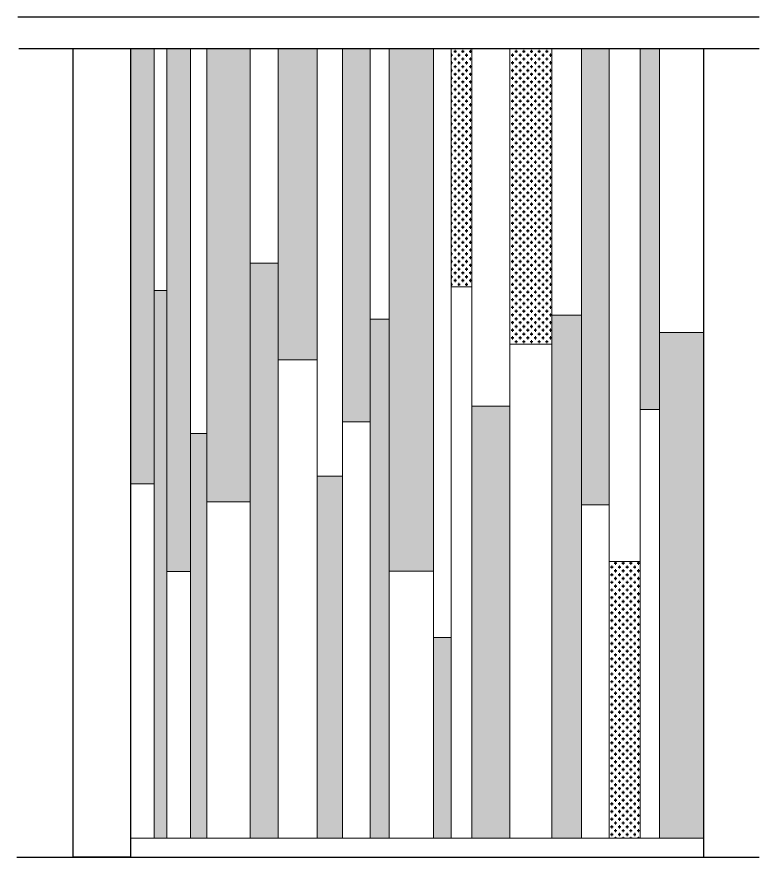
# Model space of a CAD drawing. Header units: millimetres. Extents: x 56222 to 3066687, y -650199 to -121287.
# Drawn here: x 149092.5 to 149209.1, y -181034.2 to -180902.2 of the extents above; entities that cross this region are included whole.
import ezdxf

# ---------------------------------------------------------------- set-up
doc = ezdxf.new("R2010")
doc.units = ezdxf.units.MM
doc.header["$MEASUREMENT"] = 0
for name, color, linetype, lineweight in [('FIRST FLOOR ( DW_RAIL )', 7, 'Continuous', 9), ('FURNITURE', 32, 'Continuous', 9), ('SECTION ( SLAB PLine )', 104, 'Continuous', 30), ('XX~SLAB ( BEAM )~ ( DIM )', 7, 'Continuous', 9)]:
    doc.layers.add(name, color=color, linetype=linetype, lineweight=lineweight)
pattern_1 = [(90, (632.5548, 491.9102), (0.6, 0.6), [0.5, -0.7]), (90, (632.7048, 492.0602), (0.6, 0.6), [0.2, -1]), (90, (632.4048, 492.0602), (0.6, 0.6), [0.2, -1])]
pattern_2 = [(90, (632.5548, 341.3195), (0.6, 0.6), [0.5, -0.7]), (90, (632.7048, 341.4695), (0.6, 0.6), [0.2, -1]), (90, (632.4048, 341.4695), (0.6, 0.6), [0.2, -1])]

msp = doc.modelspace()

# ---------------------------------------------------------------- hatches: boundary and pattern name
at = {"layer": 'FURNITURE', "lineweight": 0, "transparency": 33554684}
h = msp.add_hatch(dxfattribs=at)
h.set_pattern_fill('GOST_GLASS', color=256, scale=0.1, angle=45)
h.set_pattern_definition(pattern_1)
h.paths.add_polyline_path([(149114.0523, -180907.1999), (149110.3563, -180907.1999), (149110.3563, -180975.5522), (149114.0523, -180975.5522)])
h = msp.add_hatch(dxfattribs=at)
h.set_pattern_fill('GOST_GLASS', color=256, scale=0.1, angle=45)
h.set_pattern_definition(pattern_2)
h.paths.add_polyline_path([(149119.7709, -180907.1999), (149116.0523, -180907.1999), (149116.0523, -180989.3031), (149119.7709, -180989.3031)])
h.paths.add_polyline_path([(149122.3429, -180967.6644), (149119.7709, -180967.6644), (149119.7709, -181031.1999), (149122.3429, -181031.1999)])
h = msp.add_hatch(dxfattribs=at)
h.set_pattern_fill('GOST_GLASS', color=256, scale=0.1, angle=45)
h.set_pattern_definition(pattern_2)
h.paths.add_polyline_path([(149129.1555, -180907.1999), (149122.3429, -180907.1999), (149122.3429, -180978.4084), (149129.1555, -180978.4084)])
h = msp.add_hatch(dxfattribs=at)
h.set_pattern_fill('GOST_GLASS', color=256, scale=0.1, angle=45)
h.set_pattern_definition(pattern_2)
h.paths.add_polyline_path([(149139.6726, -180907.1999), (149133.5461, -180907.1999), (149133.5461, -180956.1004), (149139.6726, -180956.1004)])
h = msp.add_hatch(dxfattribs=at)
h.set_pattern_fill('GOST_GLASS', color=256, scale=0.1, angle=45)
h.set_pattern_definition(pattern_2)
h.paths.add_polyline_path([(149148.0086, -180907.1999), (149143.6726, -180907.1999), (149143.6726, -180965.8183), (149148.0086, -180965.8183)])
h.paths.add_polyline_path([(149151.0086, -180949.6672), (149148.0086, -180949.6672), (149148.0086, -180965.8183), (149148.0086, -181031.1999), (149151.0086, -181031.1999)])
h = msp.add_hatch(dxfattribs=at)
h.set_pattern_fill('GOST_GLASS', color=256, scale=0.1, angle=45)
h.set_pattern_definition(pattern_2)
h.paths.add_polyline_path([(149157.947, -180907.1999), (149151.0086, -180907.1999), (149151.0086, -180989.2771), (149157.947, -180989.2771)])
h = msp.add_hatch(dxfattribs=at)
h.set_pattern_fill('GOST_GLASS', color=256, scale=0.1, angle=45)
h.set_pattern_definition(pattern_2)
h.paths.add_polyline_path([(149163.9719, -180907.1999), (149160.7417, -180907.1999), (149160.7417, -180944.625), (149163.9719, -180944.625)])
h = msp.add_hatch(dxfattribs=at)
h.set_pattern_fill('GOST_GLASS', color=256, scale=0.1, angle=45)
h.set_pattern_definition(pattern_2)
h.paths.add_polyline_path([(149176.5441, -180907.1999), (149169.9421, -180907.1999), (149169.9421, -180953.6375), (149176.5441, -180953.6375)])
h = msp.add_hatch(dxfattribs=at)
h.set_pattern_fill('GOST_GLASS', color=256, scale=0.1, angle=45)
h.set_pattern_definition(pattern_2)
h.paths.add_polyline_path([(149185.5604, -180907.1999), (149181.2253, -180907.1999), (149181.2253, -180978.8731), (149185.5604, -180978.8731)])
h = msp.add_hatch(dxfattribs=at)
h.set_pattern_fill('GOST_GLASS', color=256, scale=0.1, angle=45)
h.set_pattern_definition(pattern_2)
h.paths.add_polyline_path([(149193.4296, -180907.1999), (149190.4296, -180907.1999), (149190.4296, -180963.8934), (149193.4296, -180963.8934)])
h = msp.add_hatch(dxfattribs=at)
h.set_pattern_fill('GOST_GLASS', color=256, scale=0.1, angle=45)
h.set_pattern_definition(pattern_2)
h.paths.add_polyline_path([(149133.5461, -180940.879), (149129.1555, -180940.879), (149129.1555, -181031.1999), (149133.5461, -181031.1999)])
h = msp.add_hatch(dxfattribs=at)
h.set_pattern_fill('GOST_GLASS', color=256, scale=0.1, angle=45)
h.set_pattern_definition(pattern_2)
h.paths.add_polyline_path([(149116.0523, -180945.2115), (149114.0523, -180945.2115), (149114.0523, -181031.1999), (149116.0523, -181031.1999)])
h = msp.add_hatch(dxfattribs=at)
h.set_pattern_fill('GOST_GLASS', color=256, scale=0.1, angle=45)
h.set_pattern_definition(pattern_1)
h.paths.add_polyline_path([(149181.2253, -180949.0432), (149176.5441, -180949.0432), (149176.5441, -181031.1999), (149181.2253, -181031.1999)])
h = msp.add_hatch(dxfattribs=at)
h.set_pattern_fill('GOST_GLASS', color=256, scale=0.1, angle=45)
h.set_pattern_definition(pattern_1)
h.paths.add_polyline_path([(149200.3563, -180951.772), (149193.4296, -180951.772), (149193.4296, -181031.1999), (149200.3563, -181031.1999)])
h = msp.add_hatch(dxfattribs=at)
h.set_pattern_fill('GOST_GLASS', color=256, scale=0.1, angle=45)
h.set_pattern_definition(pattern_2)
h.paths.add_polyline_path([(149160.7417, -180999.704), (149157.947, -180999.704), (149157.947, -181031.1999), (149160.7417, -181031.1999)])
h.paths.add_polyline_path([(149169.9421, -180963.3602), (149163.9719, -180963.3602), (149163.9719, -181031.1999), (149169.9421, -181031.1999)])
h = msp.add_hatch(dxfattribs=at)
h.set_pattern_fill('GOST_GLASS', color=256, scale=0.1, angle=45)
h.set_pattern_definition(pattern_2)
h.paths.add_polyline_path([(149143.6726, -180974.3775), (149139.6726, -180974.3775), (149139.6726, -181031.1999), (149143.6726, -181031.1999)])
h = msp.add_hatch(dxfattribs=at)
h.set_pattern_fill('GOST_GLASS', color=256, scale=0.1, angle=45)
h.set_pattern_definition(pattern_2)
h.paths.add_polyline_path([(149190.4296, -180987.7357), (149185.5604, -180987.7357), (149185.5604, -181031.1999), (149190.4296, -181031.1999)])

# ---------------------------------------------------------------- linework, layer by layer
at = {"layer": 'FIRST FLOOR ( DW_RAIL )', "lineweight": 0}
for p, q in [((149114.0523, -180907.1999), (149114.0523, -181031.1999)), ((149116.0523, -180907.1999), (149116.0523, -181031.1999)), ((149119.7709, -180907.1999), (149119.7709, -181031.1999)), ((149122.3429, -180907.1999), (149122.3429, -181031.1999)), ((149129.1555, -180907.1999), (149129.1555, -181031.1999)), ((149133.5461, -180907.1999), (149133.5461, -181031.1999)), ((149139.6726, -180907.1999), (149139.6726, -181031.1999)), ((149143.6726, -180907.1999), (149143.6726, -181031.1999)), ((149148.0086, -180907.1999), (149148.0086, -181031.1999)), ((149151.0086, -180907.1999), (149151.0086, -181031.1999)), ((149157.947, -180907.1999), (149157.947, -181031.1999)), ((149160.7417, -180907.1999), (149160.7417, -181031.1999)), ((149163.9719, -180907.1999), (149163.9719, -181031.1999)), ((149169.9421, -180907.1999), (149169.9421, -181031.1999)), ((149176.5441, -180907.1999), (149176.5441, -181031.1999)), ((149181.2253, -180907.1999), (149181.2253, -181031.1999)), ((149185.5604, -180907.1999), (149185.5604, -181031.1999)), ((149190.4296, -180907.1999), (149190.4296, -181031.1999)), ((149193.4296, -180907.1999), (149193.4296, -181031.1999)), ((149129.1555, -180940.879), (149133.5461, -180940.879)), ((149114.0523, -180945.2115), (149116.0523, -180945.2115)), ((149160.7417, -180944.625), (149163.9719, -180944.625)), ((149176.5441, -180949.0432), (149181.2253, -180949.0432)), ((149148.0086, -180949.6672), (149151.0086, -180949.6672)), ((149193.4296, -180951.772), (149200.3563, -180951.772)), ((149169.9421, -180953.6375), (149176.5441, -180953.6375)), ((149133.5461, -180956.1004), (149139.6726, -180956.1004)), ((149163.9719, -180963.3602), (149169.9421, -180963.3602)), ((149190.4296, -180963.8934), (149193.4296, -180963.8934)), ((149143.6726, -180965.8183), (149148.0086, -180965.8183)), ((149119.7709, -180967.6644), (149122.3429, -180967.6644)), ((149139.6726, -180974.3775), (149143.6726, -180974.3775)), ((149110.3563, -180975.5522), (149114.0523, -180975.5522)), ((149122.3429, -180978.4084), (149129.1555, -180978.4084)), ((149181.2253, -180978.8731), (149185.5604, -180978.8731)), ((149185.5604, -180987.7357), (149190.4296, -180987.7357)), ((149116.0523, -180989.3031), (149119.7709, -180989.3031)), ((149151.0086, -180989.2771), (149157.947, -180989.2771)), ((149157.947, -180999.704), (149160.7417, -180999.704))]:
    msp.add_line(p, q, dxfattribs=at)
at = {"layer": 'SECTION ( SLAB PLine )', "color": 1}
for p, q in [((149092.6474, -180902.1999), (149209.1119, -180902.1999)), ((149092.7992, -180907.1999), (149209.1119, -180907.1999)), ((149092.5001, -181034.1999), (149209.1119, -181034.1999))]:
    msp.add_line(p, q, dxfattribs=at)
at = {"layer": 'SECTION ( SLAB PLine )', "color": 1, "lineweight": 0}
msp.add_line((149110.3563, -181031.1999), (149200.3563, -181031.1999), dxfattribs=at)
at = {"layer": 'XX~SLAB ( BEAM )~ ( DIM )', "lineweight": 30}
msp.add_line((149200.3563, -180907.1999), (149200.3563, -181034.1999), dxfattribs=at)
msp.add_lwpolyline([(149101.3563, -180907.1999), (149110.3563, -180907.1999), (149110.3563, -181034.1999), (149101.3563, -181034.1999)], close=True, dxfattribs=at)

doc.saveas('drawing.dxf')
